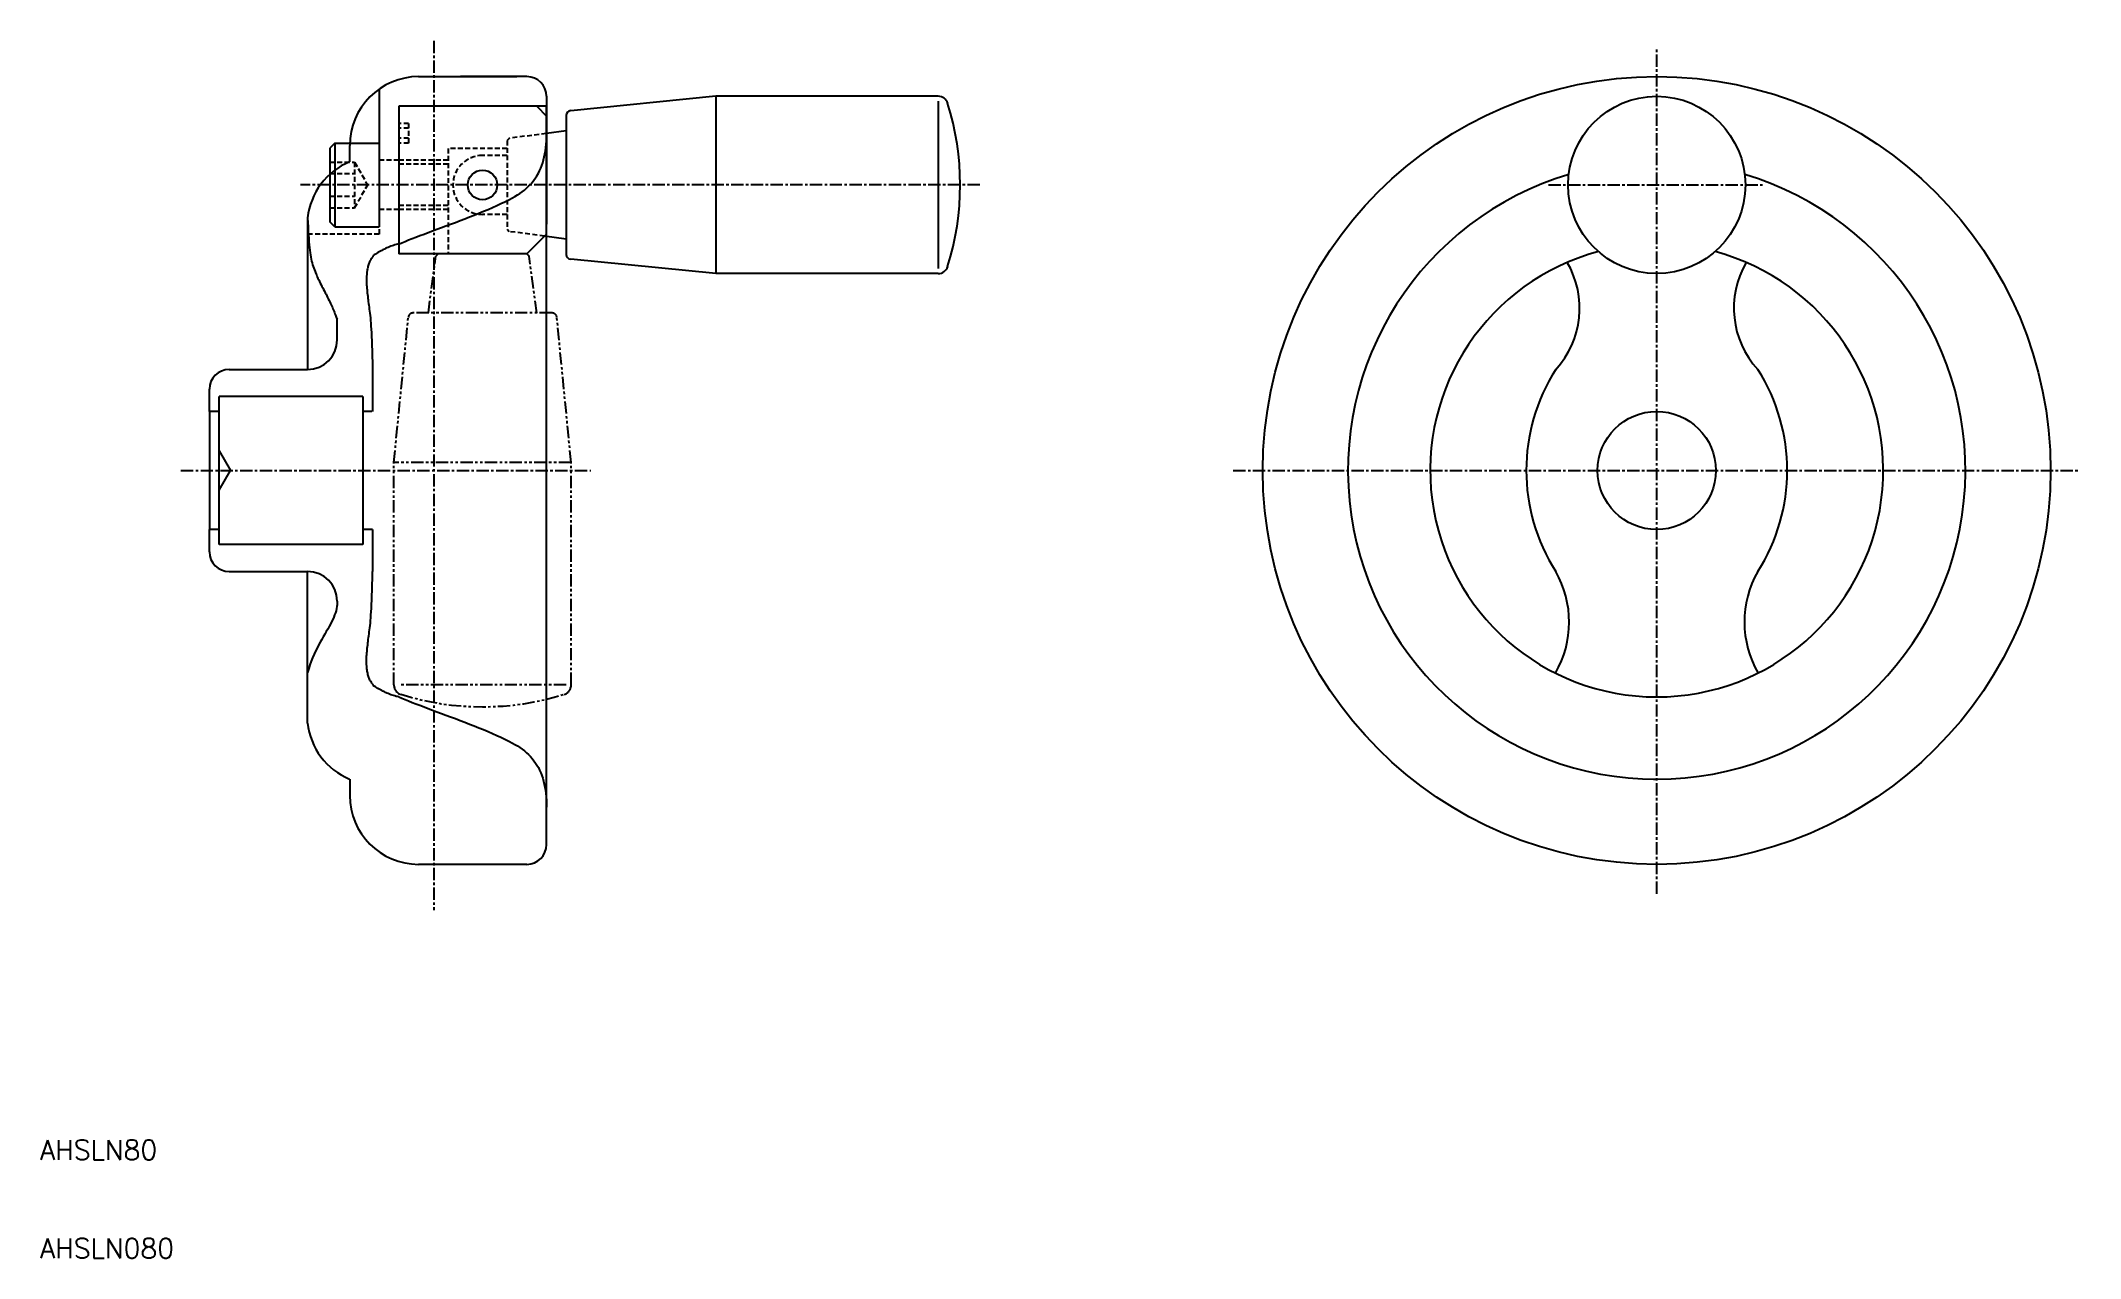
# Model space of a CAD drawing. Extents: x 10 to 217, y 10 to 134.
import ezdxf

# ---------------------------------------------------------------- set-up
doc = ezdxf.new("R2010")
doc.units = 0
for name, pattern in [('CENTER', [2, 1.25, -0.25, 0.25, -0.25]), ('DASHED', [0.75, 0.5, -0.25]), ('PHANTOM', [2.5, 1.25, -0.25, 0.25, -0.25, 0.25, -0.25])]:
    doc.linetypes.add(name, pattern=pattern)
doc.layers.get('0').update_dxf_attribs({"linetype": 'CONTINUOUS'})
doc.layers.add('CENTER', color=1, linetype='CENTER')
doc.styles.get("Standard").update_dxf_attribs({"font": 'txt.shx'})

msp = doc.modelspace()

# ---------------------------------------------------------------- linework, layer by layer
at = {"color": 7, "linetype": 'CONTINUOUS'}
for p, q in [((44.44, 128.74), (44.44, 114.75)), ((48.45, 130), (52.7, 130)), ((52.7, 130), (58.44, 130)), ((59.44, 130), (52.7, 130)), ((60.44, 127), (46.44, 127)), ((46.44, 127), (46.44, 112)), ((60.44, 127), (61.44, 126)), ((61.44, 127), (60.44, 127)), ((61.44, 128), (61.44, 115)), ((61.44, 52), (61.44, 127)), ((78.64, 128), (63.9, 126.54)), ((101.22, 128), (78.64, 128)), ((78.64, 128), (78.64, 110)), ((101.22, 127.5), (101.22, 110.5)), ((63.44, 124.5), (61.44, 124.23)), ((63.44, 126.05), (63.44, 111.95)), ((39.95, 123.25), (39.44, 122.75)), ((39.44, 122.75), (39.44, 115.25)), ((39.95, 123.25), (44.44, 123.25)), ((39.95, 123.25), (39.95, 114.75)), ((41.45, 121.35), (41.45, 123)), ((61.27, 122.15), (61.33, 122.47)), ((61.33, 122.47), (61.37, 122.8)), ((61.37, 122.8), (61.4, 123.13)), ((61.4, 123.13), (61.43, 123.48)), ((61.43, 123.48), (61.44, 123.84)), ((61.44, 123.84), (61.44, 124.2)), ((44.44, 122), (44.44, 120.35)), ((60.47, 119.94), (60.61, 120.18)), ((60.61, 120.18), (60.73, 120.44)), ((60.73, 120.44), (60.85, 120.7)), ((60.85, 120.7), (60.96, 120.97)), ((60.96, 120.97), (61.05, 121.25)), ((61.05, 121.25), (61.14, 121.54)), ((61.14, 121.54), (61.21, 121.84)), ((61.21, 121.84), (61.27, 122.15)), ((58.49, 117.98), (58.73, 118.14)), ((58.73, 118.14), (58.97, 118.31)), ((58.97, 118.31), (59.19, 118.48)), ((59.19, 118.48), (59.41, 118.67)), ((59.41, 118.67), (59.61, 118.86)), ((59.61, 118.86), (59.8, 119.06)), ((59.8, 119.06), (59.99, 119.26)), ((59.99, 119.26), (60.16, 119.48)), ((60.16, 119.48), (60.32, 119.71)), ((60.32, 119.71), (60.47, 119.94)), ((54.1, 115.94), (54.57, 116.13)), ((54.57, 116.13), (55.04, 116.32)), ((55.04, 116.32), (55.5, 116.51)), ((55.5, 116.51), (55.95, 116.71)), ((55.95, 116.71), (56.38, 116.9)), ((56.38, 116.9), (56.81, 117.1)), ((56.81, 117.1), (57.21, 117.29)), ((57.21, 117.29), (57.6, 117.49)), ((57.6, 117.49), (57.97, 117.68)), ((57.97, 117.68), (58.23, 117.83)), ((58.23, 117.83), (58.49, 117.98)), ((37.17, 115.65), (37.2, 115.17)), ((37.17, 115.65), (37.17, 100.26)), ((37.2, 115.17), (37.22, 114.73)), ((37.22, 114.73), (37.24, 114.32)), ((37.24, 114.32), (37.27, 113.93)), ((37.27, 113.93), (37.29, 113.57)), ((39.95, 114.75), (39.44, 115.25)), ((39.95, 114.75), (44.44, 114.75)), ((48.58, 113.85), (49, 114.01)), ((49, 114.01), (49.42, 114.17)), ((49.42, 114.17), (49.86, 114.33)), ((49.86, 114.33), (50.31, 114.5)), ((50.31, 114.5), (50.77, 114.67)), ((50.77, 114.67), (51.23, 114.84)), ((51.23, 114.84), (51.7, 115.02)), ((51.7, 115.02), (52.18, 115.2)), ((52.18, 115.2), (52.66, 115.38)), ((52.66, 115.38), (53.14, 115.57)), ((53.14, 115.57), (53.62, 115.75)), ((53.62, 115.75), (54.1, 115.94)), ((61.44, 114), (59.44, 112)), ((37.29, 113.57), (37.32, 113.24)), ((37.32, 113.24), (37.34, 112.93)), ((37.34, 112.93), (37.37, 112.64)), ((37.37, 112.64), (37.4, 112.37)), ((37.4, 112.37), (37.43, 112.12)), ((37.43, 112.12), (37.46, 111.89)), ((37.46, 111.89), (37.5, 111.67)), ((43.95, 111.9), (43.83, 111.82)), ((44.07, 111.98), (43.95, 111.9)), ((44.19, 112.05), (44.07, 111.98)), ((44.32, 112.13), (44.19, 112.05)), ((44.44, 112.2), (44.32, 112.13)), ((44.57, 112.28), (44.44, 112.2)), ((44.7, 112.35), (44.57, 112.28)), ((44.83, 112.41), (44.7, 112.35)), ((44.97, 112.48), (44.83, 112.41)), ((45.1, 112.54), (44.97, 112.48)), ((45.23, 112.6), (45.1, 112.54)), ((45.37, 112.66), (45.23, 112.6)), ((45.5, 112.72), (45.37, 112.66)), ((45.64, 112.77), (45.5, 112.72)), ((45.77, 112.82), (45.64, 112.77)), ((45.91, 112.86), (45.77, 112.82)), ((46.04, 112.9), (45.91, 112.86)), ((46.18, 112.94), (46.04, 112.9)), ((46.31, 112.97), (46.18, 112.94)), ((46.44, 113), (46.31, 112.97)), ((46.44, 113), (46.76, 113.13)), ((59.44, 112), (46.44, 112)), ((46.76, 113.13), (47.09, 113.27)), ((47.09, 113.27), (47.44, 113.41)), ((47.44, 113.41), (47.8, 113.55)), ((47.8, 113.55), (48.18, 113.7)), ((48.18, 113.7), (48.58, 113.85)), ((63.44, 113.5), (61.24, 113.79)), ((37.5, 111.67), (37.54, 111.46)), ((37.54, 111.46), (37.59, 111.26)), ((37.59, 111.26), (37.63, 111.08)), ((37.63, 111.08), (37.69, 110.9)), ((37.69, 110.9), (37.75, 110.72)), ((37.75, 110.72), (37.81, 110.55)), ((37.81, 110.55), (37.88, 110.38)), ((37.88, 110.38), (37.95, 110.21)), ((37.95, 110.21), (37.99, 110.09)), ((37.99, 110.09), (38.04, 109.95)), ((38.04, 109.95), (38.1, 109.81)), ((38.1, 109.81), (38.16, 109.66)), ((43.18, 109.87), (43.17, 109.74)), ((43.19, 110), (43.18, 109.87)), ((43.2, 110.13), (43.19, 110)), ((43.22, 110.26), (43.2, 110.13)), ((43.23, 110.38), (43.22, 110.26)), ((43.25, 110.49), (43.23, 110.38)), ((43.28, 110.6), (43.25, 110.49)), ((43.3, 110.71), (43.28, 110.6)), ((43.33, 110.82), (43.3, 110.71)), ((43.36, 110.92), (43.33, 110.82)), ((43.4, 111.01), (43.36, 110.92)), ((43.43, 111.1), (43.4, 111.01)), ((43.47, 111.19), (43.43, 111.1)), ((43.51, 111.28), (43.47, 111.19)), ((43.56, 111.36), (43.51, 111.28)), ((43.61, 111.44), (43.56, 111.36)), ((43.66, 111.52), (43.61, 111.44)), ((43.71, 111.6), (43.66, 111.52)), ((43.77, 111.67), (43.71, 111.6)), ((43.78, 111.69), (43.77, 111.67)), ((43.79, 111.71), (43.78, 111.7)), ((43.78, 111.7), (43.78, 111.69)), ((43.8, 111.75), (43.79, 111.73)), ((43.79, 111.73), (43.79, 111.72)), ((43.79, 111.72), (43.79, 111.71)), ((43.81, 111.77), (43.8, 111.76)), ((43.8, 111.76), (43.8, 111.75)), ((43.82, 111.79), (43.81, 111.78)), ((43.81, 111.78), (43.81, 111.77)), ((43.83, 111.81), (43.82, 111.8)), ((43.82, 111.8), (43.82, 111.79)), ((43.83, 111.82), (43.83, 111.81)), ((78.64, 110), (63.9, 111.46)), ((101.22, 110), (78.64, 110)), ((38.16, 109.66), (38.23, 109.51)), ((38.23, 109.51), (38.31, 109.35)), ((38.31, 109.35), (38.38, 109.19)), ((38.38, 109.19), (38.46, 109.03)), ((38.46, 109.03), (38.54, 108.87)), ((38.54, 108.87), (38.63, 108.7)), ((38.63, 108.7), (38.71, 108.54)), ((38.71, 108.54), (38.8, 108.38)), ((38.8, 108.38), (38.88, 108.21)), ((38.88, 108.21), (38.96, 108.05)), ((38.96, 108.05), (39.05, 107.89)), ((39.05, 107.89), (39.13, 107.73)), ((39.13, 107.73), (39.21, 107.58)), ((43.17, 109.74), (43.16, 109.6)), ((43.16, 109.6), (43.16, 109.45)), ((43.16, 109.45), (43.16, 109.31)), ((43.16, 109.31), (43.16, 109.16)), ((43.16, 109.16), (43.17, 109)), ((43.17, 109), (43.17, 108.85)), ((43.17, 108.85), (43.18, 108.69)), ((43.18, 108.69), (43.19, 108.53)), ((43.19, 108.53), (43.21, 108.36)), ((43.21, 108.36), (43.22, 108.2)), ((43.22, 108.2), (43.24, 108.03)), ((43.24, 108.03), (43.26, 107.86)), ((43.26, 107.86), (43.28, 107.69)), ((43.28, 107.69), (43.3, 107.51)), ((39.21, 107.58), (39.28, 107.42)), ((39.28, 107.42), (39.36, 107.27)), ((39.36, 107.27), (39.43, 107.12)), ((39.43, 107.12), (39.5, 106.97)), ((39.5, 106.97), (39.57, 106.83)), ((39.57, 106.83), (39.63, 106.69)), ((39.63, 106.69), (39.69, 106.55)), ((39.69, 106.55), (39.75, 106.41)), ((39.75, 106.41), (39.81, 106.28)), ((39.81, 106.28), (39.86, 106.15)), ((39.86, 106.15), (39.91, 106.03)), ((39.91, 106.03), (39.96, 105.91)), ((39.96, 105.91), (40.01, 105.79)), ((40.01, 105.79), (40.05, 105.68)), ((40.05, 105.68), (40.09, 105.58)), ((43.3, 107.51), (43.32, 107.34)), ((43.32, 107.34), (43.34, 107.16)), ((43.34, 107.16), (43.37, 106.97)), ((43.37, 106.97), (43.39, 106.78)), ((43.39, 106.78), (43.42, 106.59)), ((43.42, 106.59), (43.44, 106.39)), ((43.44, 106.39), (43.47, 106.18)), ((43.47, 106.18), (43.5, 105.97)), ((43.5, 105.97), (43.52, 105.74)), ((43.52, 105.74), (43.55, 105.5)), ((40.09, 105.58), (40.13, 105.48)), ((40.13, 105.48), (40.17, 105.39)), ((40.17, 103.26), (40.17, 105.39)), ((43.55, 105.5), (43.57, 105.24)), ((43.57, 105.24), (43.59, 104.96)), ((43.59, 104.96), (43.61, 104.67)), ((43.61, 104.67), (43.64, 104.34)), ((43.64, 104.34), (43.66, 103.99)), ((43.66, 103.99), (43.67, 103.6)), ((43.67, 103.6), (43.69, 103.18)), ((43.69, 103.18), (43.71, 102.71)), ((43.71, 102.71), (43.73, 102.19)), ((43.73, 102.19), (43.74, 101.61)), ((43.74, 101.61), (43.76, 100.97)), ((29.2, 100.26), (37.17, 100.26)), ((43.76, 100.97), (43.77, 100.26)), ((43.77, 100.26), (43.77, 96)), ((27.2, 96), (27.2, 98.26)), ((28.2, 82.5), (28.2, 97.5)), ((42.77, 97.5), (28.2, 97.5)), ((42.77, 97.5), (42.77, 82.5)), ((28.2, 96), (27.2, 96)), ((27.2, 96), (27.2, 84)), ((43.69, 96), (42.77, 96)), ((28.2, 92), (29.35, 90)), ((28.2, 88), (29.35, 90)), ((27.2, 81.74), (27.2, 84)), ((28.2, 84), (27.2, 84)), ((43.77, 84), (42.77, 84)), ((43.77, 84), (43.77, 79.74)), ((42.77, 82.5), (28.2, 82.5)), ((29.2, 79.74), (37.17, 79.74)), ((37.17, 64.35), (37.17, 79.74)), ((43.74, 78.39), (43.76, 79.03)), ((43.76, 79.03), (43.77, 79.74)), ((40.17, 76.74), (40.19, 76.56)), ((43.67, 76.4), (43.69, 76.82)), ((43.69, 76.82), (43.71, 77.29)), ((43.71, 77.29), (43.73, 77.81)), ((43.73, 77.81), (43.74, 78.39)), ((39.61, 74.64), (39.49, 74.4)), ((39.73, 74.87), (39.61, 74.64)), ((39.83, 75.1), (39.73, 74.87)), ((39.92, 75.33), (39.83, 75.1)), ((40, 75.55), (39.92, 75.33)), ((40.07, 75.76), (40, 75.55)), ((40.12, 75.97), (40.07, 75.76)), ((40.16, 76.18), (40.12, 75.97)), ((40.18, 76.37), (40.16, 76.18)), ((40.19, 76.56), (40.18, 76.37)), ((43.55, 74.5), (43.57, 74.76)), ((43.57, 74.76), (43.59, 75.04)), ((43.59, 75.04), (43.61, 75.33)), ((43.61, 75.33), (43.64, 75.66)), ((43.64, 75.66), (43.66, 76.01)), ((43.66, 76.01), (43.67, 76.4)), ((38.46, 72.56), (38.3, 72.26)), ((38.61, 72.84), (38.46, 72.56)), ((38.77, 73.12), (38.61, 72.84)), ((38.92, 73.38), (38.77, 73.12)), ((39.07, 73.65), (38.92, 73.38)), ((39.22, 73.9), (39.07, 73.65)), ((39.36, 74.15), (39.22, 73.9)), ((39.49, 74.4), (39.36, 74.15)), ((43.28, 72.31), (43.3, 72.49)), ((43.3, 72.49), (43.32, 72.66)), ((43.32, 72.66), (43.34, 72.84)), ((43.34, 72.84), (43.37, 73.03)), ((43.37, 73.03), (43.39, 73.22)), ((43.39, 73.22), (43.42, 73.41)), ((43.42, 73.41), (43.44, 73.61)), ((43.44, 73.61), (43.47, 73.82)), ((43.47, 73.82), (43.5, 74.03)), ((43.5, 74.03), (43.52, 74.26)), ((43.52, 74.26), (43.55, 74.5)), ((37.55, 70.64), (37.41, 70.27)), ((37.69, 70.99), (37.55, 70.64)), ((37.83, 71.33), (37.69, 70.99)), ((37.98, 71.65), (37.83, 71.33)), ((38.14, 71.96), (37.98, 71.65)), ((38.3, 72.26), (38.14, 71.96)), ((43.16, 70.84), (43.17, 71)), ((43.16, 70.69), (43.16, 70.84)), ((43.16, 70.55), (43.16, 70.69)), ((43.16, 70.4), (43.16, 70.55)), ((43.17, 71.15), (43.18, 71.31)), ((43.17, 71), (43.17, 71.15)), ((43.18, 71.31), (43.19, 71.47)), ((43.19, 71.47), (43.21, 71.64)), ((43.21, 71.64), (43.22, 71.8)), ((43.22, 71.8), (43.24, 71.97)), ((43.24, 71.97), (43.26, 72.14)), ((43.26, 72.14), (43.28, 72.31)), ((37.29, 69.88), (37.17, 69.48)), ((37.41, 70.27), (37.29, 69.88)), ((43.17, 70.26), (43.16, 70.4)), ((43.18, 70.13), (43.17, 70.26)), ((43.19, 70), (43.18, 70.13)), ((43.2, 69.87), (43.19, 70)), ((43.22, 69.74), (43.2, 69.87)), ((43.23, 69.62), (43.22, 69.74)), ((43.25, 69.51), (43.23, 69.62)), ((43.28, 69.4), (43.25, 69.51)), ((43.3, 69.29), (43.28, 69.4)), ((43.33, 69.18), (43.3, 69.29)), ((43.36, 69.08), (43.33, 69.18)), ((43.4, 68.99), (43.36, 69.08)), ((43.43, 68.9), (43.4, 68.99)), ((43.47, 68.81), (43.43, 68.9)), ((43.51, 68.72), (43.47, 68.81)), ((43.56, 68.64), (43.51, 68.72)), ((43.61, 68.56), (43.56, 68.64)), ((43.66, 68.48), (43.61, 68.56)), ((43.71, 68.4), (43.66, 68.48)), ((43.77, 68.32), (43.71, 68.4)), ((43.95, 68.1), (43.83, 68.18)), ((44.07, 68.02), (43.95, 68.1)), ((44.19, 67.95), (44.07, 68.02)), ((44.32, 67.87), (44.19, 67.95)), ((44.44, 67.8), (44.32, 67.87)), ((44.57, 67.72), (44.44, 67.8)), ((44.7, 67.65), (44.57, 67.72)), ((44.83, 67.59), (44.7, 67.65)), ((44.97, 67.52), (44.83, 67.59)), ((45.1, 67.46), (44.97, 67.52)), ((45.23, 67.4), (45.1, 67.46)), ((45.37, 67.34), (45.23, 67.4)), ((45.5, 67.28), (45.37, 67.34)), ((45.64, 67.23), (45.5, 67.28)), ((45.77, 67.18), (45.64, 67.23)), ((45.91, 67.14), (45.77, 67.18)), ((46.04, 67.1), (45.91, 67.14)), ((46.18, 67.06), (46.04, 67.1)), ((46.31, 67.03), (46.18, 67.06)), ((46.44, 67), (46.31, 67.03)), ((46.44, 67), (46.76, 66.87)), ((46.76, 66.87), (47.09, 66.73)), ((47.09, 66.73), (47.44, 66.59)), ((47.44, 66.59), (47.8, 66.45)), ((47.8, 66.45), (48.18, 66.3)), ((48.18, 66.3), (48.58, 66.15)), ((48.58, 66.15), (49, 65.99)), ((49, 65.99), (49.42, 65.83)), ((49.42, 65.83), (49.86, 65.67)), ((49.86, 65.67), (50.31, 65.5)), ((50.31, 65.5), (50.77, 65.33)), ((50.77, 65.33), (51.23, 65.16)), ((51.23, 65.16), (51.7, 64.98)), ((51.7, 64.98), (52.18, 64.8)), ((52.18, 64.8), (52.66, 64.62)), ((52.66, 64.62), (53.14, 64.43)), ((53.14, 64.43), (53.62, 64.25)), ((53.62, 64.25), (54.1, 64.06)), ((54.1, 64.06), (54.57, 63.87)), ((54.57, 63.87), (55.04, 63.68)), ((55.04, 63.68), (55.5, 63.49)), ((55.5, 63.49), (55.95, 63.29)), ((55.95, 63.29), (56.38, 63.1)), ((56.38, 63.1), (56.81, 62.9)), ((56.81, 62.9), (57.21, 62.71)), ((57.21, 62.71), (57.6, 62.51)), ((57.6, 62.51), (57.97, 62.32)), ((57.97, 62.32), (58.23, 62.17)), ((58.23, 62.17), (58.49, 62.02)), ((58.49, 62.02), (58.73, 61.86)), ((58.73, 61.86), (58.97, 61.69)), ((58.97, 61.69), (59.19, 61.52)), ((59.19, 61.52), (59.41, 61.33)), ((59.41, 61.33), (59.61, 61.14)), ((59.61, 61.14), (59.8, 60.94)), ((59.8, 60.94), (59.99, 60.74)), ((59.99, 60.74), (60.16, 60.52)), ((60.16, 60.52), (60.32, 60.29)), ((60.32, 60.29), (60.47, 60.06)), ((60.47, 60.06), (60.61, 59.82)), ((41.45, 58.65), (41.45, 57)), ((60.61, 59.82), (60.73, 59.56)), ((60.73, 59.56), (60.85, 59.3)), ((60.85, 59.3), (60.96, 59.03)), ((60.96, 59.03), (61.05, 58.75)), ((61.05, 58.75), (61.14, 58.46)), ((61.14, 58.46), (61.21, 58.16)), ((61.21, 58.16), (61.27, 57.85)), ((61.27, 57.85), (61.33, 57.53)), ((61.33, 57.53), (61.37, 57.2)), ((61.37, 57.2), (61.4, 56.87)), ((61.4, 56.87), (61.43, 56.52)), ((61.43, 56.52), (61.44, 56.16)), ((61.44, 56.16), (61.44, 55.8)), ((59.44, 50), (48.45, 50))]:
    msp.add_line(p, q, dxfattribs=at)
at = {"color": 3, "linetype": 'DASHED'}
for p, q in [((47.44, 125.25), (46.44, 125.25)), ((47.44, 124.75), (46.44, 124.75)), ((47.44, 125.25), (47.44, 123.25)), ((47.44, 123.75), (46.44, 123.75)), ((47.44, 123.25), (46.44, 123.25)), ((57.44, 122.7), (51.44, 122.7)), ((51.44, 122.7), (51.44, 112)), ((57.64, 123.73), (57.44, 123.5)), ((57.44, 123.5), (57.44, 114.5)), ((61.44, 124.23), (57.64, 123.73)), ((39.44, 121.31), (41.95, 121.31)), ((39.44, 120.15), (41.95, 120.15)), ((41.95, 121.31), (43.28, 119)), ((41.95, 121.31), (41.95, 116.69)), ((42.28, 120.73), (42.28, 120.73)), ((42.61, 120.15), (42.61, 120.15)), ((46.44, 121.5), (44.44, 121.5)), ((44.44, 121.35), (44.44, 115)), ((51.44, 121.5), (46.44, 121.5)), ((51.44, 121.1), (46.44, 121.1)), ((57.44, 122), (54.94, 122)), ((41.95, 116.69), (43.28, 119)), ((39.44, 117.85), (41.95, 117.85)), ((39.44, 116.69), (41.95, 116.69)), ((44.44, 117.5), (44.44, 114)), ((46.44, 116.5), (44.44, 116.5)), ((51.44, 116.9), (46.44, 116.9)), ((51.44, 116.5), (46.44, 116.5)), ((57.44, 116), (54.94, 116)), ((44.44, 114), (37.17, 114)), ((57.44, 114.5), (57.64, 114.27)), ((61.24, 113.79), (57.64, 114.27)), ((43.77, 68.32), (43.78, 68.31)), ((43.78, 68.31), (43.78, 68.3)), ((43.78, 68.3), (43.78, 68.29)), ((43.78, 68.29), (43.78, 68.28)), ((43.78, 68.28), (43.79, 68.27)), ((43.79, 68.27), (43.79, 68.26)), ((43.79, 68.26), (43.79, 68.25)), ((43.79, 68.25), (43.8, 68.23)), ((43.8, 68.23), (43.8, 68.22)), ((43.8, 68.22), (43.81, 68.21)), ((43.81, 68.21), (43.82, 68.2)), ((43.82, 68.2), (43.82, 68.19)), ((43.82, 68.19), (43.83, 68.18))]:
    msp.add_line(p, q, dxfattribs=at)
at = {"color": 3, "linetype": 'PHANTOM'}
for p, q in [((50.44, 112), (50.21, 111.77)), ((59.44, 112), (59.68, 111.77)), ((49.44, 106), (50.21, 111.77)), ((60.44, 106), (59.68, 111.77)), ((61.99, 106), (47.9, 106)), ((45.94, 90.8), (47.4, 105.55)), ((63.94, 90.8), (62.49, 105.55)), ((45.94, 68.22), (45.94, 90.8)), ((63.94, 90.8), (45.94, 90.8)), ((63.94, 68.22), (63.94, 90.8)), ((63.44, 68.22), (46.44, 68.22))]:
    msp.add_line(p, q, dxfattribs=at)
at = {"color": 7, "linetype": 'CONTINUOUS'}
for centre, radius in [((174.17, 90), 40), ((174.17, 119), 9), ((54.94, 119), 1.5), ((174.17, 90), 6)]:
    msp.add_circle(centre, radius, dxfattribs=at)
for centre, radius, start, end in [((48.45, 123), 7, 90, 180), ((59.44, 128), 2, 0, 90), ((63.94, 126.05), 0.5, 95.6359, 180), ((101.22, 127), 1, 17.4015, 90), ((75.69, 119), 27.75, 342.5985, 17.4015), ((44.13, 114.88), 7, 112.5376, 173.7226), ((174.17, 90), 31.35, 106.5664, 73.4336), ((63.94, 111.95), 0.5, 180, 264.3641), ((174.17, 90), 23, 104.9243, 75.0757), ((101.22, 111), 1, 270, 342.5985), ((157.13, 106.49), 9.21, 317.4287, 30.2347), ((191.21, 106.49), 9.21, 149.7653, 222.5713), ((37.17, 103.26), 3, 270, 0), ((29.2, 98.26), 2, 90, 180), ((179.96, 90), 19.04, 147.4024, 212.5976), ((168.39, 90), 19.04, 327.4024, 32.5976), ((29.2, 81.74), 2, 180, 270), ((37.17, 76.74), 3, 0, 90), ((154.95, 74.61), 10.33, 329.9022, 29.7758), ((193.4, 74.61), 10.33, 150.2242, 210.0978), ((44.13, 65.12), 7, 186.2774, 247.4624), ((174.17, 90), 31.35, 269.4213, 270), ((48.45, 57), 7, 180, 270), ((59.44, 52), 2, 270, 0)]:
    msp.add_arc(centre, radius, start, end, dxfattribs=at)
at = {"color": 3, "linetype": 'DASHED'}
msp.add_arc((54.94, 119), 3, 90, 270, dxfattribs=at)
at = {"color": 3, "linetype": 'PHANTOM'}
for centre, radius, start, end in [((47.9, 105.5), 0.5, 90, 174.3641), ((61.99, 105.5), 0.5, 5.6359, 90), ((46.94, 68.22), 1, 180, 252.5985), ((54.94, 93.75), 27.75, 252.5985, 287.4015), ((62.94, 68.22), 1, 287.4015, 0)]:
    msp.add_arc(centre, radius, start, end, dxfattribs=at)
at = {"layer": 'CENTER', "color": 1, "linetype": 'CENTER'}
for p, q in [((50, 133.64), (50, 45.36)), ((174.17, 47), (174.17, 133)), ((105.44, 119), (36.47, 119)), ((163.17, 119), (185.17, 119)), ((24.32, 90), (65.94, 90)), ((131.17, 90), (217.17, 90))]:
    msp.add_line(p, q, dxfattribs=at)

# ---------------------------------------------------------------- texts
at = {"color": 7, "linetype": 'CONTINUOUS'}
for s, p in [('AHSLN80', (10, 20)), ('AHSLN080', (10, 10))]:
    msp.add_text(s, height=2, dxfattribs=at).set_placement(p)

doc.saveas('drawing.dxf')
